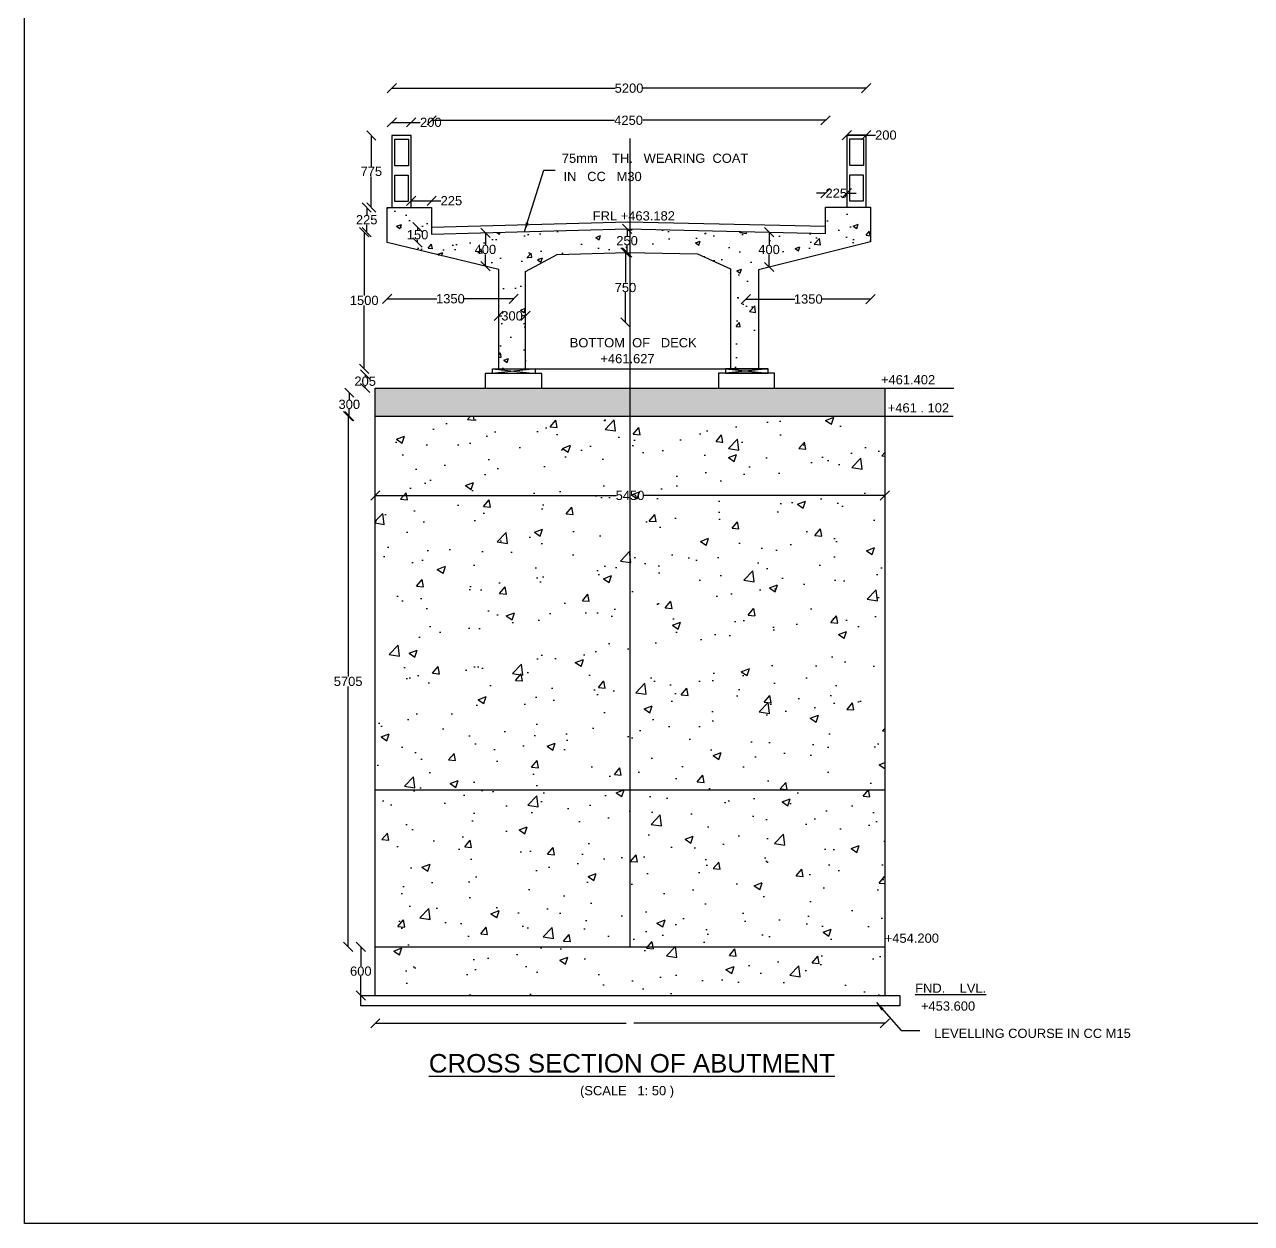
# Model space of a CAD drawing. Header units: inches. Extents: x 27368 to 28778, y 978 to 2016.
# Drawn here: x 27368 to 27899, y 978 to 1497 of the extents above; entities that cross this region are included whole.
import ezdxf

# ---------------------------------------------------------------- set-up
doc = ezdxf.new("R2010")
doc.units = ezdxf.units.IN
doc.header["$MEASUREMENT"] = 0
doc.layers.add('TEXT', color=1, linetype='Continuous')
doc.styles.get("Standard").update_dxf_attribs({"font": 'arial.ttf', "height": 4})
doc.dimstyles.get("Standard").update_dxf_attribs({"dimtxt": 4, "dimasz": 4, "dimexe": 0.18, "dimexo": 0.0625, "dimgap": 0.09, "dimtad": 0, "dimtih": 1, "dimtoh": 1, "dimdec": 4, "dimzin": 0, "dimdsep": 46, "dimtxsty": 'Standard', "dimblk": 'OBLIQUE', "dimcen": 0.09, "dimse1": 1, "dimse2": 1, "dimadec": 0, "dimazin": 0, "dimtfac": 1, "dimtdec": 4, "dimtofl": 0, "dimtmove": 0, "dimatfit": 3, "dimfxl": 1, "dimtolj": 1, "dimtzin": 0, "dimarcsym": 0})
pattern_1 = [(50, (0, 0), (35.86301, -3.137607), [3.75, -41.25]), (355, (0, 0), (-6.937567, 37.609607), [3, -33]), (100.4514, (2.99, -0.26), (28.92547, 34.471977), [3.18701, -35.057106]), (46.1842, (0, 10), (53.36205, -8.27595), [5.625, -61.875]), (96.6356, (4.447, 9.31), (46.73314, 48.70589), [4.78051, -52.58565]), (351.1842, (0, 10), (46.7331, 48.70593), [4.5, -49.5]), (21, (5, 7.5), (29.845353, -20.130945), [3.75, -41.25]), (326, (5, 7.5), (12.165767, 36.2575), [3, -33]), (71.4514, (7.487, 5.822), (42.01113, 16.126525), [3.18701, -35.057106]), (37.5, (0, 0), (0.607993, 16.6446927), [0, -32.6, 0, -33.5, 0, -33.125]), (7.5, (0, 0), (13.153477, 19.720586), [0, -19.1, 0, -31.85, 0, -12.625]), (327.5, (-11.15, 0), (26.691122, -1.1277436), [0, -12.5, 0, -39, 0, -51.75]), (317.5, (-16.15, 0), (29.159308, 5.00525), [0, -16.25, 0, -25.9, 0, -36.75])]

# ---------------------------------------------------------------- blocks, each defined once
blk = doc.blocks.new('_Oblique')
at = {"color": 0, "linetype": 'ByBlock', "lineweight": -2}
blk.add_line((-0.5, -0.5), (0.5, 0.5), dxfattribs=at)
blk = doc.blocks.new('*D57')
at = {"color": 0, "lineweight": -2, "transparency": 16777216}
for p, q in [((27526.69, 1454.84), (27535.01, 1454.84)), ((27535.01, 1454.84), (27539.01, 1454.84))]:
    blk.add_line(p, q, dxfattribs=at)
at = {"layer": 'Defpoints', "color": 0, "transparency": 16777216}
for p in [(27535.01, 1454.84), (27526.69, 1449.18), (27535.01, 1449.18)]:
    blk.add_point(p, dxfattribs=at)
at = {"color": 0, "lineweight": -2, "transparency": 16777216, "xscale": 4, "yscale": 4, "zscale": 4, "rotation": 180}
blk.add_blockref('_Oblique', (27526.69, 1454.84), dxfattribs=at)
at = {"color": 0, "lineweight": -2, "transparency": 16777216, "xscale": 4, "yscale": 4, "zscale": 4}
blk.add_blockref('_Oblique', (27535.01, 1454.84), dxfattribs=at)
at = {"color": 0, "transparency": 16777216, "insert": (27543.55, 1454.84), "char_height": 4, "attachment_point": 5}
blk.add_mtext('\\A1;200', dxfattribs=at)
blk = doc.blocks.new('*D58')
at = {"color": 0, "lineweight": -2, "transparency": 16777216}
for p, q in [((27535.01, 1420.91), (27543.9, 1420.91)), ((27543.9, 1420.91), (27547.9, 1420.91))]:
    blk.add_line(p, q, dxfattribs=at)
at = {"layer": 'Defpoints', "color": 0, "transparency": 16777216}
for p in [(27535.01, 1418), (27543.9, 1420.91), (27543.9, 1418)]:
    blk.add_point(p, dxfattribs=at)
at = {"color": 0, "lineweight": -2, "transparency": 16777216, "xscale": 4, "yscale": 4, "zscale": 4, "rotation": 180}
blk.add_blockref('_Oblique', (27535.01, 1420.91), dxfattribs=at)
at = {"color": 0, "lineweight": -2, "transparency": 16777216, "xscale": 4, "yscale": 4, "zscale": 4}
blk.add_blockref('_Oblique', (27543.9, 1420.91), dxfattribs=at)
at = {"color": 0, "transparency": 16777216, "insert": (27552.46, 1420.91), "char_height": 4, "attachment_point": 5}
blk.add_mtext('\\A1;225', dxfattribs=at)
blk = doc.blocks.new('*D59')
at = {"color": 0, "lineweight": -2, "transparency": 16777216}
for p, q in [((27517.8, 1449.18), (27517.8, 1435.72)), ((27517.8, 1418), (27517.8, 1431.47))]:
    blk.add_line(p, q, dxfattribs=at)
at = {"layer": 'Defpoints', "color": 0, "transparency": 16777216}
for p in [(27526.69, 1449.18), (27517.8, 1418), (27526.69, 1418)]:
    blk.add_point(p, dxfattribs=at)
at = {"color": 0, "lineweight": -2, "transparency": 16777216, "xscale": 4, "yscale": 4, "zscale": 4}
for p, rotation in [((27517.8, 1449.18), 90), ((27517.8, 1418), 270)]:
    blk.add_blockref('_Oblique', p, dxfattribs=dict(at, rotation=rotation))
at = {"color": 0, "transparency": 16777216, "insert": (27517.8, 1433.59), "char_height": 4, "attachment_point": 5}
blk.add_mtext('\\A1;775', dxfattribs=at)
blk = doc.blocks.new('*D60')
at = {"color": 0, "lineweight": -2, "transparency": 16777216}
for p, q in [((27515.79, 1418), (27515.79, 1414.81)), ((27515.79, 1407.35), (27515.79, 1410.54))]:
    blk.add_line(p, q, dxfattribs=at)
at = {"layer": 'Defpoints', "color": 0, "transparency": 16777216}
for p in [(27524.65, 1418), (27515.79, 1407.35), (27524.65, 1407.35)]:
    blk.add_point(p, dxfattribs=at)
at = {"color": 0, "lineweight": -2, "transparency": 16777216, "xscale": 4, "yscale": 4, "zscale": 4}
for p, rotation in [((27515.79, 1418), 90), ((27515.79, 1407.35), 270)]:
    blk.add_blockref('_Oblique', p, dxfattribs=dict(at, rotation=rotation))
at = {"color": 0, "transparency": 16777216, "insert": (27515.79, 1412.68), "char_height": 4, "attachment_point": 5}
blk.add_mtext('\\A1;225', dxfattribs=at)
blk = doc.blocks.new('*D61')
at = {"color": 0, "lineweight": -2, "transparency": 16777216}
for p, q in [((27537.81, 1409.5), (27537.81, 1408.32)), ((27537.81, 1402.87), (27537.81, 1404.05))]:
    blk.add_line(p, q, dxfattribs=at)
at = {"layer": 'Defpoints', "color": 0, "transparency": 16777216}
for p in [(27543.9, 1409.5), (27524.65, 1402.87), (27537.81, 1402.87)]:
    blk.add_point(p, dxfattribs=at)
at = {"color": 0, "lineweight": -2, "transparency": 16777216, "xscale": 4, "yscale": 4, "zscale": 4}
for p, rotation in [((27537.81, 1409.5), 90), ((27537.81, 1402.87), 270)]:
    blk.add_blockref('_Oblique', p, dxfattribs=dict(at, rotation=rotation))
at = {"color": 0, "transparency": 16777216, "insert": (27537.81, 1406.19), "char_height": 4, "attachment_point": 5}
blk.add_mtext('\\A1;150', dxfattribs=at)
blk = doc.blocks.new('*D62')
at = {"color": 0, "lineweight": -2, "transparency": 16777216}
for p, q in [((27567.16, 1407.07), (27567.16, 1401.97)), ((27567.16, 1392.6), (27567.16, 1397.71))]:
    blk.add_line(p, q, dxfattribs=at)
at = {"layer": 'Defpoints', "color": 0, "transparency": 16777216}
for p in [(27566.48, 1407.07), (27566.71, 1392.6), (27567.16, 1392.6)]:
    blk.add_point(p, dxfattribs=at)
at = {"color": 0, "lineweight": -2, "transparency": 16777216, "xscale": 4, "yscale": 4, "zscale": 4}
for p, rotation in [((27567.16, 1407.07), 90), ((27567.16, 1392.6), 270)]:
    blk.add_blockref('_Oblique', p, dxfattribs=dict(at, rotation=rotation))
at = {"color": 0, "transparency": 16777216, "insert": (27567.16, 1399.84), "char_height": 4, "attachment_point": 5}
blk.add_mtext('\\A1;400', dxfattribs=at)
blk = doc.blocks.new('*D63')
at = {"color": 0, "lineweight": -2, "transparency": 16777216}
for p, q in [((27524.65, 1378.46), (27546.16, 1378.46)), ((27579.4, 1378.46), (27557.89, 1378.46))]:
    blk.add_line(p, q, dxfattribs=at)
at = {"layer": 'Defpoints', "color": 0, "transparency": 16777216}
for p in [(27524.65, 1402.87), (27579.4, 1378.46), (27579.4, 1378.46)]:
    blk.add_point(p, dxfattribs=at)
at = {"color": 0, "lineweight": -2, "transparency": 16777216, "xscale": 4, "yscale": 4, "zscale": 4, "rotation": 180}
blk.add_blockref('_Oblique', (27524.65, 1378.46), dxfattribs=at)
at = {"color": 0, "lineweight": -2, "transparency": 16777216, "xscale": 4, "yscale": 4, "zscale": 4}
blk.add_blockref('_Oblique', (27579.4, 1378.46), dxfattribs=at)
at = {"color": 0, "transparency": 16777216, "insert": (27552.03, 1378.46), "char_height": 4, "attachment_point": 5}
blk.add_mtext('\\A1;1350', dxfattribs=at)
blk = doc.blocks.new('*D64')
at = {"color": 0, "lineweight": -2, "transparency": 16777216}
for p, q in [((27514.72, 1407.35), (27514.72, 1379.9)), ((27514.72, 1348.17), (27514.72, 1375.63))]:
    blk.add_line(p, q, dxfattribs=at)
at = {"layer": 'Defpoints', "color": 0, "transparency": 16777216}
for p in [(27515.79, 1407.35), (27514.72, 1348.17), (27570.23, 1348.17)]:
    blk.add_point(p, dxfattribs=at)
at = {"color": 0, "lineweight": -2, "transparency": 16777216, "xscale": 4, "yscale": 4, "zscale": 4}
for p, rotation in [((27514.72, 1407.35), 90), ((27514.72, 1348.17), 270)]:
    blk.add_blockref('_Oblique', p, dxfattribs=dict(at, rotation=rotation))
at = {"color": 0, "transparency": 16777216, "insert": (27514.72, 1377.76), "char_height": 4, "attachment_point": 5}
blk.add_mtext('\\A1;1500', dxfattribs=at)
blk = doc.blocks.new('*D65')
at = {"color": 0, "lineweight": -2, "transparency": 16777216}
for p, q in [((27515.14, 1345.73), (27515.14, 1344.93)), ((27515.14, 1339.85), (27515.14, 1340.66))]:
    blk.add_line(p, q, dxfattribs=at)
at = {"layer": 'Defpoints', "color": 0, "transparency": 16777216}
for p in [(27567, 1345.73), (27515.14, 1339.85), (27567, 1339.85)]:
    blk.add_point(p, dxfattribs=at)
at = {"color": 0, "lineweight": -2, "transparency": 16777216, "xscale": 4, "yscale": 4, "zscale": 4}
for p, rotation in [((27515.14, 1345.73), 90), ((27515.14, 1339.85), 270)]:
    blk.add_blockref('_Oblique', p, dxfattribs=dict(at, rotation=rotation))
at = {"color": 0, "transparency": 16777216, "insert": (27515.14, 1342.79), "char_height": 4, "attachment_point": 5}
blk.add_mtext('\\A1;205', dxfattribs=at)
blk = doc.blocks.new('*D66')
at = {"color": 0, "lineweight": -2, "transparency": 16777216}
for p, q in [((27508.27, 1337.85), (27508.27, 1334.92)), ((27508.27, 1327.71), (27508.27, 1330.65))]:
    blk.add_line(p, q, dxfattribs=at)
at = {"layer": 'Defpoints', "color": 0, "transparency": 16777216}
for p in [(27519.53, 1337.85), (27508.27, 1327.71), (27519.53, 1327.71)]:
    blk.add_point(p, dxfattribs=at)
at = {"color": 0, "lineweight": -2, "transparency": 16777216, "xscale": 4, "yscale": 4, "zscale": 4}
for p, rotation in [((27508.27, 1337.85), 90), ((27508.27, 1327.71), 270)]:
    blk.add_blockref('_Oblique', p, dxfattribs=dict(at, rotation=rotation))
at = {"color": 0, "transparency": 16777216, "insert": (27508.27, 1332.78), "char_height": 4, "attachment_point": 5}
blk.add_mtext('\\A1;300', dxfattribs=at)
blk = doc.blocks.new('*D67')
at = {"color": 0, "lineweight": -2, "transparency": 16777216}
for p, q in [((27572.91, 1371.06), (27574.21, 1371.06)), ((27584.52, 1371.06), (27583.21, 1371.06))]:
    blk.add_line(p, q, dxfattribs=at)
at = {"layer": 'Defpoints', "color": 0, "transparency": 16777216}
for p in [(27584.52, 1371.06), (27572.91, 1367.2), (27584.52, 1367.2)]:
    blk.add_point(p, dxfattribs=at)
at = {"color": 0, "lineweight": -2, "transparency": 16777216, "xscale": 4, "yscale": 4, "zscale": 4, "rotation": 180}
blk.add_blockref('_Oblique', (27572.91, 1371.06), dxfattribs=at)
at = {"color": 0, "lineweight": -2, "transparency": 16777216, "xscale": 4, "yscale": 4, "zscale": 4}
blk.add_blockref('_Oblique', (27584.52, 1371.06), dxfattribs=at)
at = {"color": 0, "transparency": 16777216, "insert": (27578.71, 1371.06), "char_height": 4, "attachment_point": 5}
blk.add_mtext('\\A1;300', dxfattribs=at)
blk = doc.blocks.new('*D68')
at = {"color": 0, "lineweight": -2, "transparency": 16777216}
for p, q in [((27628.47, 1408.72), (27628.47, 1405.74)), ((27628.47, 1398.49), (27628.47, 1401.47))]:
    blk.add_line(p, q, dxfattribs=at)
at = {"layer": 'Defpoints', "color": 0, "transparency": 16777216}
for p in [(27628.63, 1408.72), (27628.42, 1398.49), (27628.47, 1398.49)]:
    blk.add_point(p, dxfattribs=at)
at = {"color": 0, "lineweight": -2, "transparency": 16777216, "xscale": 4, "yscale": 4, "zscale": 4}
for p, rotation in [((27628.47, 1408.72), 90), ((27628.47, 1398.49), 270)]:
    blk.add_blockref('_Oblique', p, dxfattribs=dict(at, rotation=rotation))
at = {"color": 0, "transparency": 16777216, "insert": (27628.47, 1403.61), "char_height": 4, "attachment_point": 5}
blk.add_mtext('\\A1;250', dxfattribs=at)
blk = doc.blocks.new('*D69')
at = {"color": 0, "lineweight": -2, "transparency": 16777216}
for p, q in [((27627.79, 1398.49), (27627.79, 1385.46)), ((27627.79, 1368.17), (27627.79, 1381.2))]:
    blk.add_line(p, q, dxfattribs=at)
at = {"layer": 'Defpoints', "color": 0, "transparency": 16777216}
for p in [(27628.55, 1398.49), (27627.79, 1368.17), (27629.45, 1368.17)]:
    blk.add_point(p, dxfattribs=at)
at = {"color": 0, "lineweight": -2, "transparency": 16777216, "xscale": 4, "yscale": 4, "zscale": 4}
for p, rotation in [((27627.79, 1398.49), 90), ((27627.79, 1368.17), 270)]:
    blk.add_blockref('_Oblique', p, dxfattribs=dict(at, rotation=rotation))
at = {"color": 0, "transparency": 16777216, "insert": (27627.79, 1383.33), "char_height": 4, "attachment_point": 5}
blk.add_mtext('\\A1;750', dxfattribs=at)
blk = doc.blocks.new('*D70')
at = {"color": 0, "lineweight": -2, "transparency": 16777216}
for p, q in [((27689.92, 1407.35), (27689.92, 1401.92)), ((27689.92, 1392.23), (27689.92, 1397.66))]:
    blk.add_line(p, q, dxfattribs=at)
at = {"layer": 'Defpoints', "color": 0, "transparency": 16777216}
for p in [(27689.77, 1407.35), (27689.92, 1392.23), (27690.04, 1392.23)]:
    blk.add_point(p, dxfattribs=at)
at = {"color": 0, "lineweight": -2, "transparency": 16777216, "xscale": 4, "yscale": 4, "zscale": 4}
for p, rotation in [((27689.92, 1407.35), 90), ((27689.92, 1392.23), 270)]:
    blk.add_blockref('_Oblique', p, dxfattribs=dict(at, rotation=rotation))
at = {"color": 0, "transparency": 16777216, "insert": (27689.92, 1399.79), "char_height": 4, "attachment_point": 5}
blk.add_mtext('\\A1;400', dxfattribs=at)
blk = doc.blocks.new('*D71')
at = {"color": 0, "lineweight": -2, "transparency": 16777216}
for p, q in [((27679.92, 1378.34), (27701.01, 1378.34)), ((27733.84, 1378.34), (27712.75, 1378.34))]:
    blk.add_line(p, q, dxfattribs=at)
at = {"layer": 'Defpoints', "color": 0, "transparency": 16777216}
for p in [(27733.84, 1403.14), (27679.92, 1376.75), (27733.84, 1378.34)]:
    blk.add_point(p, dxfattribs=at)
at = {"color": 0, "lineweight": -2, "transparency": 16777216, "xscale": 4, "yscale": 4, "zscale": 4, "rotation": 180}
blk.add_blockref('_Oblique', (27679.92, 1378.34), dxfattribs=at)
at = {"color": 0, "lineweight": -2, "transparency": 16777216, "xscale": 4, "yscale": 4, "zscale": 4}
blk.add_blockref('_Oblique', (27733.84, 1378.34), dxfattribs=at)
at = {"color": 0, "transparency": 16777216, "insert": (27706.88, 1378.34), "char_height": 4, "attachment_point": 5}
blk.add_mtext('\\A1;1350', dxfattribs=at)
blk = doc.blocks.new('*D72')
at = {"color": 0, "lineweight": -2, "transparency": 16777216}
for p, q in [((27526.69, 1469.62), (27623.26, 1469.62)), ((27731.94, 1469.62), (27635.37, 1469.62))]:
    blk.add_line(p, q, dxfattribs=at)
at = {"layer": 'Defpoints', "color": 0, "transparency": 16777216}
for p in [(27731.94, 1469.62), (27526.69, 1449.18), (27731.94, 1449.31)]:
    blk.add_point(p, dxfattribs=at)
at = {"color": 0, "lineweight": -2, "transparency": 16777216, "xscale": 4, "yscale": 4, "zscale": 4, "rotation": 180}
blk.add_blockref('_Oblique', (27526.69, 1469.62), dxfattribs=at)
at = {"color": 0, "lineweight": -2, "transparency": 16777216, "xscale": 4, "yscale": 4, "zscale": 4}
blk.add_blockref('_Oblique', (27731.94, 1469.62), dxfattribs=at)
at = {"color": 0, "transparency": 16777216, "insert": (27629.32, 1469.62), "char_height": 4, "attachment_point": 5}
blk.add_mtext('\\A1;5200', dxfattribs=at)
blk = doc.blocks.new('*D73')
at = {"color": 0, "lineweight": -2, "transparency": 16777216}
for p, q in [((27543.9, 1455.72), (27623.01, 1455.72)), ((27714.38, 1455.72), (27635.28, 1455.72))]:
    blk.add_line(p, q, dxfattribs=at)
at = {"layer": 'Defpoints', "color": 0, "transparency": 16777216}
for p in [(27714.38, 1455.72), (27543.9, 1418), (27714.38, 1418.13)]:
    blk.add_point(p, dxfattribs=at)
at = {"color": 0, "lineweight": -2, "transparency": 16777216, "xscale": 4, "yscale": 4, "zscale": 4, "rotation": 180}
blk.add_blockref('_Oblique', (27543.9, 1455.72), dxfattribs=at)
at = {"color": 0, "lineweight": -2, "transparency": 16777216, "xscale": 4, "yscale": 4, "zscale": 4}
blk.add_blockref('_Oblique', (27714.38, 1455.72), dxfattribs=at)
at = {"color": 0, "transparency": 16777216, "insert": (27629.14, 1455.72), "char_height": 4, "attachment_point": 5}
blk.add_mtext('\\A1;4250', dxfattribs=at)
blk = doc.blocks.new('*D74')
at = {"color": 0, "lineweight": -2, "transparency": 16777216}
for p, q in [((27714.38, 1424.15), (27710.38, 1424.15)), ((27723.62, 1424.15), (27727.62, 1424.15))]:
    blk.add_line(p, q, dxfattribs=at)
at = {"layer": 'Defpoints', "color": 0, "transparency": 16777216}
for p in [(27723.62, 1424.15), (27714.38, 1418.13), (27723.62, 1418.13)]:
    blk.add_point(p, dxfattribs=at)
at = {"color": 0, "lineweight": -2, "transparency": 16777216, "xscale": 4, "yscale": 4, "zscale": 4}
blk.add_blockref('_Oblique', (27714.38, 1424.15), dxfattribs=at)
at = {"color": 0, "lineweight": -2, "transparency": 16777216, "xscale": 4, "yscale": 4, "zscale": 4, "rotation": 180}
blk.add_blockref('_Oblique', (27723.62, 1424.15), dxfattribs=at)
at = {"color": 0, "transparency": 16777216, "insert": (27719, 1424.15), "char_height": 4, "attachment_point": 5}
blk.add_mtext('\\A1;225', dxfattribs=at)
blk = doc.blocks.new('*D75')
at = {"color": 0, "lineweight": -2, "transparency": 16777216}
for p, q in [((27723.62, 1449.31), (27731.94, 1449.31)), ((27731.94, 1449.31), (27735.94, 1449.31))]:
    blk.add_line(p, q, dxfattribs=at)
at = {"layer": 'Defpoints', "color": 0, "transparency": 16777216}
for p in [(27723.62, 1449.31), (27731.94, 1449.31), (27731.94, 1449.31)]:
    blk.add_point(p, dxfattribs=at)
at = {"color": 0, "lineweight": -2, "transparency": 16777216, "xscale": 4, "yscale": 4, "zscale": 4, "rotation": 180}
blk.add_blockref('_Oblique', (27723.62, 1449.31), dxfattribs=at)
at = {"color": 0, "lineweight": -2, "transparency": 16777216, "xscale": 4, "yscale": 4, "zscale": 4}
blk.add_blockref('_Oblique', (27731.94, 1449.31), dxfattribs=at)
at = {"color": 0, "transparency": 16777216, "insert": (27740.48, 1449.31), "char_height": 4, "attachment_point": 5}
blk.add_mtext('\\A1;200', dxfattribs=at)
blk = doc.blocks.new('*D76')
at = {"color": 0, "lineweight": -2, "transparency": 16777216}
for p, q in [((27519.53, 1293.35), (27623.7, 1293.35)), ((27739.98, 1293.35), (27635.81, 1293.35))]:
    blk.add_line(p, q, dxfattribs=at)
at = {"layer": 'Defpoints', "color": 0, "transparency": 16777216}
for p in [(27519.53, 1293.35), (27739.98, 1293.35), (27739.98, 1293.35)]:
    blk.add_point(p, dxfattribs=at)
at = {"color": 0, "lineweight": -2, "transparency": 16777216, "xscale": 4, "yscale": 4, "zscale": 4, "rotation": 180}
blk.add_blockref('_Oblique', (27519.53, 1293.35), dxfattribs=at)
at = {"color": 0, "lineweight": -2, "transparency": 16777216, "xscale": 4, "yscale": 4, "zscale": 4}
blk.add_blockref('_Oblique', (27739.98, 1293.35), dxfattribs=at)
at = {"color": 0, "transparency": 16777216, "insert": (27629.76, 1293.35), "char_height": 4, "attachment_point": 5}
blk.add_mtext('\\A1;5450', dxfattribs=at)
blk = doc.blocks.new('*D77')
at = {"color": 0, "lineweight": -2, "transparency": 16777216}
for p, q in [((27507.77, 1327.71), (27507.77, 1214.99)), ((27507.77, 1097.99), (27507.77, 1210.72))]:
    blk.add_line(p, q, dxfattribs=at)
at = {"layer": 'Defpoints', "color": 0, "transparency": 16777216}
for p in [(27519.53, 1327.71), (27507.77, 1097.99), (27519.53, 1097.99)]:
    blk.add_point(p, dxfattribs=at)
at = {"color": 0, "lineweight": -2, "transparency": 16777216, "xscale": 4, "yscale": 4, "zscale": 4}
for p, rotation in [((27507.77, 1327.71), 90), ((27507.77, 1097.99), 270)]:
    blk.add_blockref('_Oblique', p, dxfattribs=dict(at, rotation=rotation))
at = {"color": 0, "transparency": 16777216, "insert": (27507.77, 1212.85), "char_height": 4, "attachment_point": 5}
blk.add_mtext('\\A1;5705', dxfattribs=at)
blk = doc.blocks.new('*D78')
at = {"color": 0, "lineweight": -2, "transparency": 16777216}
for p, q in [((27513.25, 1097.99), (27513.25, 1089.59)), ((27513.25, 1076.91), (27513.25, 1085.32))]:
    blk.add_line(p, q, dxfattribs=at)
at = {"layer": 'Defpoints', "color": 0, "transparency": 16777216}
for p in [(27519.53, 1097.99), (27513.25, 1076.91), (27519.53, 1076.91)]:
    blk.add_point(p, dxfattribs=at)
at = {"color": 0, "lineweight": -2, "transparency": 16777216, "xscale": 4, "yscale": 4, "zscale": 4}
for p, rotation in [((27513.25, 1097.99), 90), ((27513.25, 1076.91), 270)]:
    blk.add_blockref('_Oblique', p, dxfattribs=dict(at, rotation=rotation))
at = {"color": 0, "transparency": 16777216, "insert": (27513.25, 1087.45), "char_height": 4, "attachment_point": 5}
blk.add_mtext('\\A1;600', dxfattribs=at)
blk = doc.blocks.new('*D79')
at = {"color": 0, "lineweight": -2, "transparency": 16777216}
for p, q in [((27519.53, 1064.89), (27628.11, 1064.89)), ((27739.98, 1064.89), (27631.4, 1064.89))]:
    blk.add_line(p, q, dxfattribs=at)
at = {"layer": 'Defpoints', "color": 0, "transparency": 16777216}
for p in [(27519.53, 1076.91), (27739.98, 1076.91), (27739.98, 1064.89)]:
    blk.add_point(p, dxfattribs=at)
at = {"color": 0, "lineweight": -2, "transparency": 16777216, "xscale": 4, "yscale": 4, "zscale": 4, "rotation": 180}
blk.add_blockref('_Oblique', (27519.53, 1064.89), dxfattribs=at)
at = {"color": 0, "lineweight": -2, "transparency": 16777216, "xscale": 4, "yscale": 4, "zscale": 4}
blk.add_blockref('_Oblique', (27739.98, 1064.89), dxfattribs=at)
at = {"color": 0, "transparency": 16777216, "insert": (27629.76, 1064.89), "char_height": 4, "attachment_point": 5}
blk.add_mtext('\\A1;  ', dxfattribs=at)

msp = doc.modelspace()

# ---------------------------------------------------------------- hatches: boundary and pattern name
h = msp.add_hatch()
h.set_pattern_fill('AR-CONC', color=0, scale=3, style=0)
h.set_pattern_definition([(50, (21400.666, 494.542), (21.517805, -1.882564), [2.25, -24.75]), (355, (21400.666, 494.542), (-4.16254, 22.565764), [1.8, -19.8]), (100.4514, (21402.46, 494.385), (17.35528, 20.683186), [1.912206, -21.03426]), (46.1842, (21400.666, 500.542), (32.01723, -4.96557), [3.375, -37.125]), (96.6356, (21403.334, 500.128), (28.03988, 29.22354), [2.86831, -31.55139]), (351.1842, (21400.666, 500.542), (28.03986, 29.22356), [2.7, -29.7]), (21, (21403.666, 499.042), (17.90721, -12.078567), [2.25, -24.75]), (326, (21403.666, 499.042), (7.29946, 21.7545), [1.8, -19.8]), (71.4514, (21405.158, 498.035), (25.20668, 9.675915), [1.912206, -21.03426]), (37.5, (21400.666, 494.542), (0.364796, 9.986816), [0, -19.56, 0, -20.1, 0, -19.875]), (7.5, (21400.666, 494.542), (7.892086, 11.832351), [0, -11.46, 0, -19.11, 0, -7.575]), (327.5, (21393.976, 494.542), (16.014673, -0.676646), [0, -7.5, 0, -23.4, 0, -31.05]), (317.5, (21390.976, 494.542), (17.495585, 3.00315), [0, -9.75, 0, -15.54, 0, -22.05])])
h.paths.add_polyline_path([(27685.33787, 1391.05722), (27733.83777, 1403.14161), (27733.83777, 1418.12777), (27714.37918, 1418.12777), (27714.37918, 1406.80606), (27679.23419, 1407.58961), (27679.23419, 1348.00389), (27685.33787, 1348.00389)])
h.paths.add_polyline_path([(27679.23419, 1407.58961), (27628.63431, 1408.71772), (27578.58659, 1407.39377), (27578.58659, 1348.17156), (27584.51512, 1348.17156), (27584.51512, 1390.22972), (27598.20226, 1397.67174), (27628.55306, 1398.49078), (27658.90794, 1397.86603), (27673.2171, 1391.37552), (27673.2171, 1348.00389), (27679.23419, 1348.00389)])
h.paths.add_polyline_path([(27578.58659, 1407.39377), (27543.90476, 1406.47631), (27543.90476, 1417.99848), (27524.65321, 1417.99848), (27524.65321, 1402.8686), (27572.91258, 1391.08869), (27572.91258, 1348.17156), (27578.58659, 1348.17156)])
h = msp.add_hatch()
h.set_pattern_fill('AR-CONC', color=0, style=0)
h.set_pattern_definition([(50, (0, 0), (7.1726018, -0.6275213), [0.75, -8.25]), (355, (0, 0), (-1.3875133, 7.5219213), [0.6, -6.6]), (100.4514, (0.598, -0.052), (5.7850938, 6.8943954), [0.6374019, -7.0114211]), (46.1842, (0, 2), (10.6724105, -1.6551901), [1.125, -12.375]), (96.6356, (0.889, 1.862), (9.346627, 9.7411787), [0.956103, -10.51713]), (351.1842, (0, 2), (9.3466195, 9.741186), [0.9, -9.9]), (21, (1, 1.5), (5.9690705, -4.0261889), [0.75, -8.25]), (326, (1, 1.5), (2.4331533, 7.2515005), [0.6, -6.6]), (71.4514, (1.4974, 1.1645), (8.4022263, 3.225305), [0.6374019, -7.0114211]), (37.5, (0, 0), (0.12159855, 3.32893854), [0, -6.52, 0, -6.7, 0, -6.625]), (7.5, (0, 0), (2.63069537, 3.9441171), [0, -3.82, 0, -6.37, 0, -2.525]), (327.5, (-2.23, 0), (5.33822436, -0.22554872), [0, -2.5, 0, -7.8, 0, -10.35]), (317.5, (-3.23, 0), (5.8318617, 1.0010498), [0, -3.25, 0, -5.18, 0, -7.35])])
h.paths.add_polyline_path([(27739.97858, 1339.85327), (27629.75507, 1339.85327), (27629.75507, 1327.71482), (27739.97858, 1327.71482)])
h.paths.add_polyline_path([(27629.75507, 1339.85327), (27519.53157, 1339.85327), (27519.53157, 1327.71482), (27629.75507, 1327.71482)])
h = msp.add_hatch()
h.set_pattern_fill('AR-CONC', color=0, scale=5, style=0)
h.set_pattern_definition(pattern_1)
h.paths.add_polyline_path([(27739.97858, 1327.71482), (27519.53157, 1327.71482), (27519.53157, 1165.98322), (27739.97858, 1165.98322)])
h.paths.add_polyline_path([(27622.78918, 1296.39131), (27636.72096, 1296.39131), (27636.72096, 1290.30673), (27622.78918, 1290.30673)], flags=24)
h = msp.add_hatch()
h.set_pattern_fill('AR-CONC', color=0, scale=5, style=0)
h.set_pattern_definition(pattern_1)
h.paths.add_polyline_path([(27739.97858, 1165.98322), (27519.53157, 1165.98322), (27519.53157, 1076.91359), (27739.97858, 1076.91359)])

# ---------------------------------------------------------------- linework, layer by layer
at = {"color": 0}
for points in [[(28777.97313, 978.26675), (27367.73378, 978.26675), (27367.73378, 2016.0885), (28777.97313, 2016.0885)], [(27526.69016, 1417.99848), (27535.00996, 1417.99848), (27535.00996, 1449.18403), (27526.69016, 1449.18403)], [(27527.9177, 1447.50944), (27533.82318, 1447.50944), (27533.82318, 1436.03563), (27527.9177, 1436.03563)], [(27723.62145, 1418.12777), (27731.94124, 1418.12777), (27731.94124, 1449.31332), (27723.62145, 1449.31332)], [(27724.84898, 1447.63873), (27730.75446, 1447.63873), (27730.75446, 1436.16492), (27724.84898, 1436.16492)], [(27527.94697, 1431.94535), (27533.73253, 1431.94535), (27533.73253, 1420.65129), (27527.94697, 1420.65129)], [(27724.87825, 1432.07464), (27730.66381, 1432.07464), (27730.66381, 1420.78058), (27724.87825, 1420.78058)], [(27566.99615, 1339.85327), (27591.57298, 1339.85327), (27591.57298, 1346.09601), (27566.99615, 1346.09601)], [(27570.23241, 1348.17402), (27588.71521, 1348.17402), (27588.71521, 1346.09601), (27570.23241, 1346.09601)], [(27668.03154, 1339.85327), (27692.30897, 1339.85327), (27692.30897, 1346.31414), (27668.03154, 1346.31414)], [(27689.51728, 1348.17402), (27671.10644, 1348.17402), (27671.10644, 1346.31414), (27689.51728, 1346.31414)], [(27513.24571, 1076.91359), (27746.44898, 1076.91359), (27746.44898, 1072.53091), (27513.24571, 1072.53091)]]:
    msp.add_lwpolyline(points, close=True, dxfattribs=at)
for points in [[(27629.75507, 1097.99234), (27629.75507, 1447.8831)], [(27572.91258, 1348.17156), (27572.91258, 1391.08869), (27524.65321, 1402.8686), (27524.65321, 1417.99848), (27543.90476, 1417.99848), (27543.90476, 1406.47631), (27628.63431, 1408.71772), (27714.37918, 1406.80606), (27714.37918, 1418.12777), (27733.83777, 1418.12777), (27733.83777, 1403.14161), (27685.33787, 1391.05722), (27685.33787, 1348.17402)], [(27543.90476, 1409.5031), (27628.76106, 1411.72314), (27714.37918, 1409.91765)], [(27584.51512, 1348.17156), (27584.51512, 1390.22972), (27598.20226, 1397.67174), (27628.55306, 1398.49078), (27658.90794, 1397.86603), (27673.2171, 1391.37552), (27673.2171, 1348.17402)], [(27570.23241, 1348.17402), (27689.51728, 1348.17402)], [(27570.23241, 1348.17402), (27588.71521, 1346.09601)], [(27588.71521, 1348.17402), (27570.23241, 1346.09601)], [(27671.10644, 1348.17402), (27689.51728, 1346.31414)], [(27689.51728, 1348.17402), (27671.10644, 1346.31414)], [(27519.53157, 1076.91359), (27519.53157, 1339.85327), (27769.93405, 1339.85327)], [(27739.97858, 1339.85327), (27739.97858, 1076.91359)], [(27519.53157, 1327.71482), (27769.59922, 1327.71482)], [(27519.53157, 1165.98322), (27739.97858, 1165.98322)], [(27519.53157, 1097.99234), (27739.97858, 1097.99234)]]:
    msp.add_lwpolyline(points, dxfattribs=at)

# ---------------------------------------------------------------- texts
at = {"layer": 'TEXT', "color": 0}
for s, height, p in [('75mm    TH.   WEARING  COAT', 4, (27600.24512, 1437.31169)), ('IN   CC   M30', 4, (27600.96925, 1429.41888)), ('FRL +463.182', 4, (27613.61551, 1412.37433)), ('BOTTOM  OF   DECK', 4, (27603.66207, 1357.46482)), ('+461.627', 4, (27616.93476, 1350.57108)), ('+461.402', 4, (27738.34039, 1341.45252)), ('+461 . 102', 4, (27741.27471, 1329.2776)), ('+454.200', 4, (27739.97858, 1099.74558)), ('%%UFND.    LVL.', 4, (27753.14063, 1078.09901)), ('+453.600', 4, (27755.64388, 1070.37145)), ('              LEVELLING COURSE IN CC M15', 4, (27739.66063, 1058.56453)), ('%%UCROSS SECTION OF ABUTMENT', 8, (27542.69585, 1043.59922)), ('(SCALE   1: 50 )', 4, (27608.13127, 1033.75601))]:
    msp.add_text(s, height=height, dxfattribs=at).set_placement(p)

# ---------------------------------------------------------------- dimensions: what is measured, and where the dimension line sits
at = {"color": 0}
for base, p1, p2, text, picture, middle in [((27731.94124, 1469.61759), (27526.69016, 1449.18403), (27731.94124, 1449.31332), '5200', '*D72', (27629.3157, 1469.61759)), ((27535.00996, 1454.84337), (27526.69016, 1449.18403), (27535.00996, 1449.18403), '200', '*D57', (27543.54607, 1454.84337)), ((27714.37918, 1455.72221), (27543.90476, 1417.99848), (27714.37918, 1418.12777), '4250', '*D73', (27629.14197, 1455.72221)), ((27731.94124, 1449.31332), (27723.62145, 1449.31332), (27731.94124, 1449.31332), '200', '*D75', (27740.47735, 1449.31332)), ((27543.90476, 1420.91137), (27535.00996, 1417.99848), (27543.90476, 1417.99848), '225', '*D58', (27552.4627, 1420.91137)), ((27723.62145, 1424.14914), (27714.37918, 1418.12777), (27723.62145, 1418.12777), '225', '*D74', (27719.00031, 1424.14914)), ((27579.3996, 1378.46316), (27524.65321, 1402.8686), (27579.3996, 1378.46316), '1350', '*D63', (27552.0264, 1378.46316)), ((27733.83777, 1378.34497), (27679.91882, 1376.75241), (27733.83777, 1403.14161), '1350', '*D71', (27706.87829, 1378.34497)), ((27584.51512, 1371.05874), (27572.91258, 1367.19975), (27584.51512, 1367.19975), '300', '*D67', (27578.71385, 1371.05874)), ((27739.97858, 1293.34902), (27519.53157, 1293.34902), (27739.97858, 1293.34902), '5450', '*D76', (27629.75507, 1293.34902)), ((27739.97858, 1064.89404), (27519.53157, 1076.91359), (27739.97858, 1076.91359), '  ', '*D79', (27629.75507, 1064.89404))]:
    dim = msp.add_linear_dim(base=base, p1=p1, p2=p2, text=text, dimstyle='Standard', dxfattribs=at)
    dim.commit()
    dim.dimension.update_dxf_attribs({"geometry": picture, "text_midpoint": middle})
for base, p1, p2, text, picture, middle in [((27517.80304, 1417.99848), (27526.69016, 1449.18403), (27526.69016, 1417.99848), '775', '*D59', (27517.80304, 1433.59126)), ((27515.79395, 1407.35162), (27524.65321, 1417.99848), (27524.65321, 1407.35162), '225', '*D60', (27515.79395, 1412.67505)), ((27514.72243, 1348.17402), (27515.79395, 1407.35162), (27570.23241, 1348.17402), '1500', '*D64', (27514.72243, 1377.76282)), ((27537.80734, 1402.8686), (27543.90476, 1409.5031), (27524.65321, 1402.8686), '150', '*D61', (27537.80734, 1406.18585)), ((27567.15615, 1392.6025), (27566.47771, 1407.07345), (27566.71088, 1392.6025), '400', '*D62', (27567.15615, 1399.83797)), ((27628.46839, 1398.49344), (27628.63431, 1408.71772), (27628.42388, 1398.49344), '250', '*D68', (27628.46839, 1403.60558)), ((27689.91804, 1392.22788), (27689.77388, 1407.35463), (27690.03625, 1392.22788), '400', '*D70', (27689.91804, 1399.79126)), ((27627.79498, 1368.17056), (27628.55306, 1398.49078), (27629.45071, 1368.17056), '750', '*D69', (27627.79498, 1383.33067)), ((27515.13758, 1339.85327), (27566.99615, 1345.73216), (27566.99615, 1339.85327), '205', '*D65', (27515.13758, 1342.79271)), ((27508.27437, 1327.71482), (27519.53157, 1337.85327), (27519.53157, 1327.71482), '300', '*D66', (27508.27437, 1332.78404)), ((27507.76531, 1097.99234), (27519.53157, 1327.71482), (27519.53157, 1097.99234), '5705', '*D77', (27507.76531, 1212.85358)), ((27513.24571, 1076.91359), (27519.53157, 1097.99234), (27519.53157, 1076.91359), '600', '*D78', (27513.24571, 1087.45296))]:
    dim = msp.add_linear_dim(base=base, p1=p1, p2=p2, angle=90, text=text, dimstyle='Standard', dxfattribs=at)
    dim.commit()
    dim.dimension.update_dxf_attribs({"geometry": picture, "text_midpoint": middle})

# ---------------------------------------------------------------- leaders
for points in [[(27584.07311, 1407.53891), (27592.4037, 1434.19421), (27597.34847, 1434.19421)], [(27736.39419, 1073.84384), (27747.07711, 1061.79616), (27755.11802, 1061.79616)]]:
    msp.add_leader(points, dimstyle='Standard', override={"dimgap": 0.09, "dimtad": 0}, dxfattribs=at)

doc.saveas('drawing.dxf')
